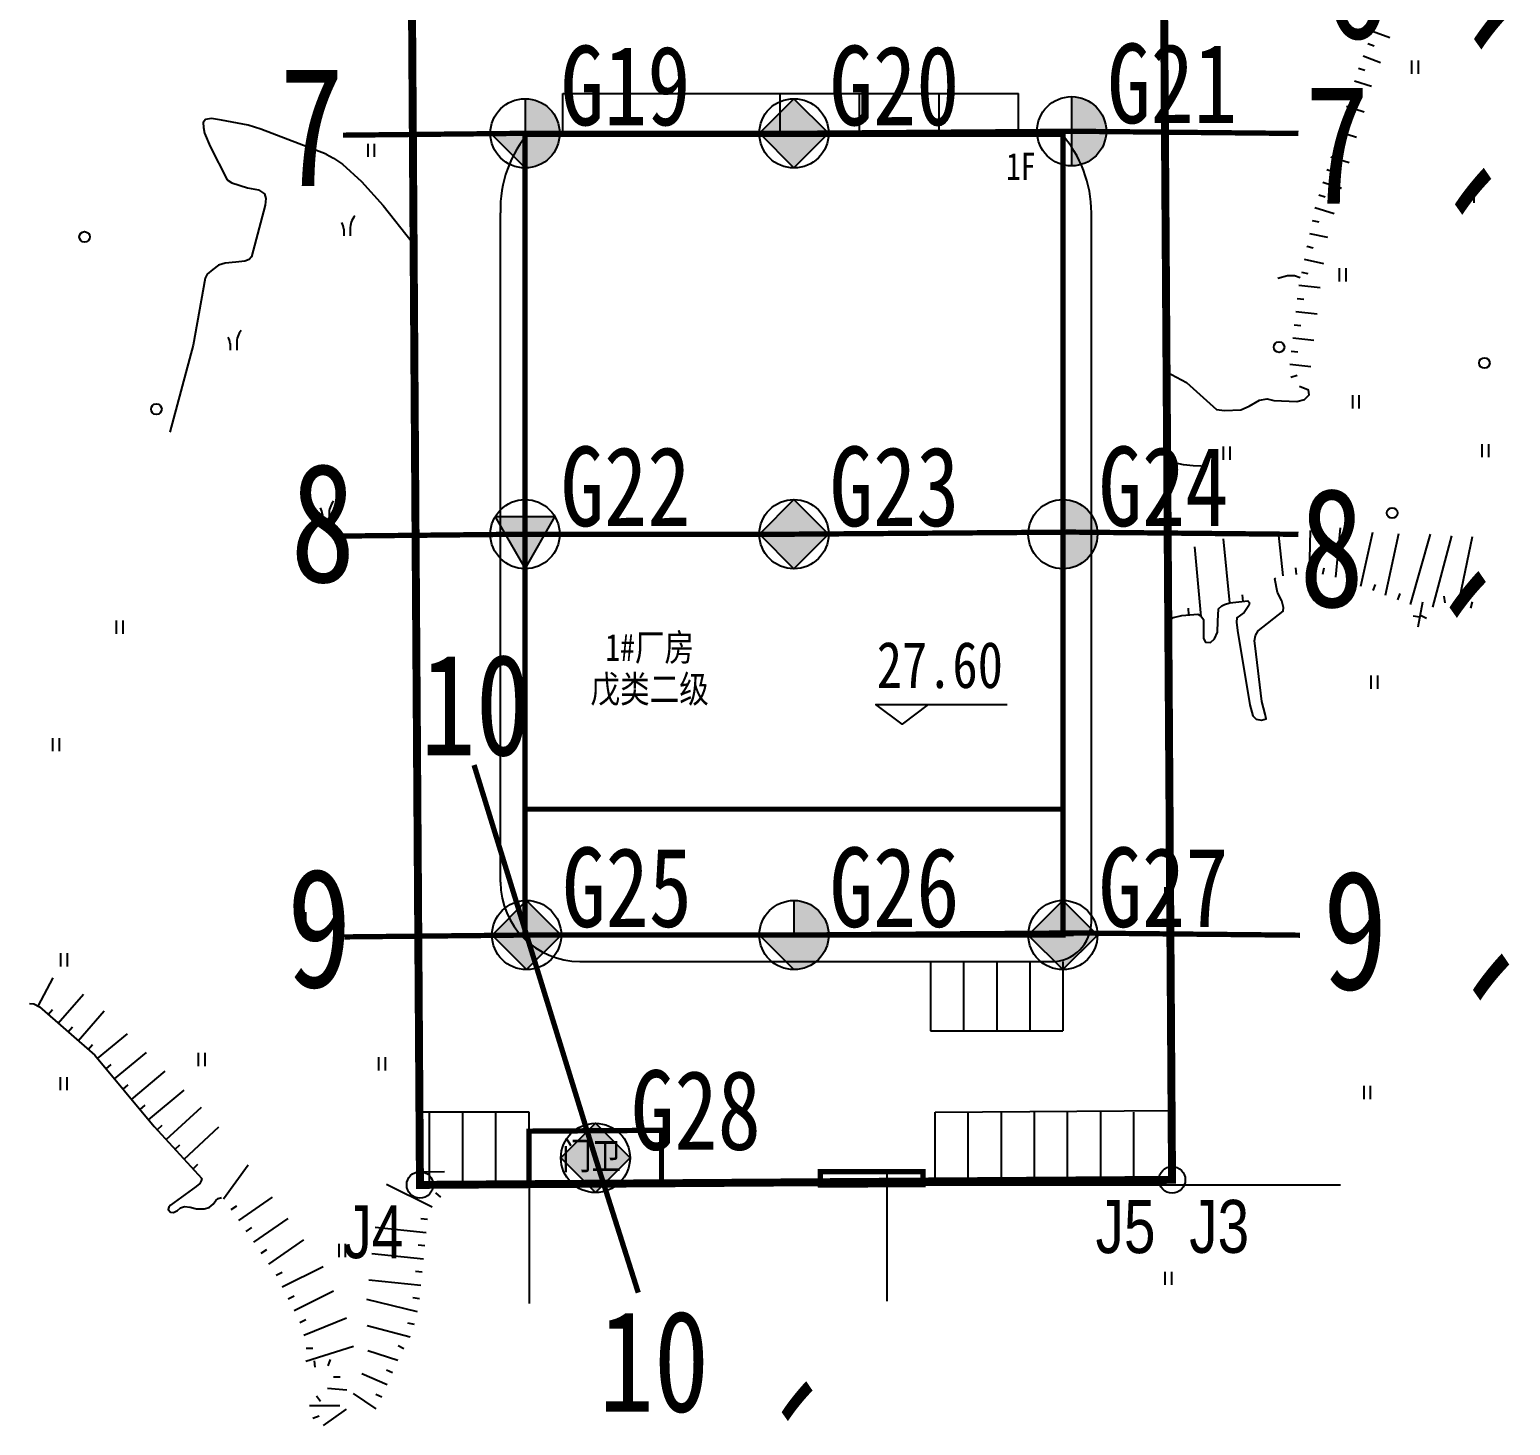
# Model space of a CAD drawing. Extents: x 2025205 to 2402328, y -557483 to 329036.
# Drawn here: x 2334497 to 2345674, y 286322 to 296854 of the extents above; entities that cross this region are included whole.
import ezdxf
from ezdxf.enums import TextEntityAlignment as Align

# ---------------------------------------------------------------- set-up
doc = ezdxf.new("R2010")
doc.units = 0
doc.header["$LTSCALE"] = 1500
doc.header["$MEASUREMENT"] = 0
doc.linetypes.add('DASH', pattern=[0.35, 0.25, -0.1])
for name, color, linetype in [('AXIS', 3, 'Continuous'), ('DMTZ', 3, 'Continuous'), ('DXT', 252, 'Continuous'), ('GH1', 7, 'Continuous'), ('JZD', 1, 'Continuous'), ('JZP', 1, 'Continuous'), ('TK', 140, 'Continuous'), ('ZBTZ', 3, 'Continuous'), ('勘探点', 1, 'Continuous')]:
    doc.layers.add(name, color=color, linetype=linetype)
doc.styles.add('-宋体', font='', dxfattribs={"width": 0.8})
doc.styles.add('DIMHT', font='simhei.ttf', dxfattribs={"width": 0.8})
doc.styles.add('DIMST', font='', dxfattribs={"width": 0.8})
doc.styles.add('仿宋体', font='FSGB2312.ttf', dxfattribs={"width": 0.8})
doc.styles.get('-宋体').set_extended_font_data('SimSun')
doc.styles.get('DIMST').set_extended_font_data('SimSun')
doc.linetypes.add('10411', pattern='A,2,[150,AAA.SHX,S=1,R=0,X=0,Y=1],2,[151,AAA.SHX,S=1,R=0,X=0,Y=3],1e-11', length=4)
doc.linetypes.add('10421', pattern='A,2,[150,AAA.SHX,S=1,R=0,X=0,Y=1],1e-11', length=2)
doc.linetypes.add('1161', pattern='A,0,[149,AAA.SHX,S=0.15,R=0,X=0,Y=0],-1.6', length=1.6)

# ---------------------------------------------------------------- blocks, each defined once
blk = doc.blocks.new('gc121')
for p, q in [((-0.5, -1), (-0.5, 1)), ((0.5, -1), (0.5, 1))]:
    blk.add_line(p, q)
blk = doc.blocks.new('gc122')
blk.add_circle((0, 0), 0.8)
blk = doc.blocks.new('gc246')
for p, q in [((-0.5, 1), (-0.5, 0)), ((0.5, 1), (0.5, 0))]:
    blk.add_line(p, q)
for centre, radius, start, end in [((3.4, 1.11), 2.91, 139.3312, 182.0887), ((-2.94, 0.81), 2.45, 4.3743, 29.0242)]:
    blk.add_arc(centre, radius, start, end)
blk = doc.blocks.new('GC0000')
at = {"linetype": 'Continuous'}
blk.add_point((0, 0), dxfattribs=at)
blk = doc.blocks.new('室内标高')
at = {"color": 0, "linetype": 'Continuous'}
blk.add_lwpolyline([(0.566, 0.425), (0, 0), (-0.566, 0.425), (2.266, 0.425)], dxfattribs=at)
at = {"color": 0, "linetype": 'Continuous', "style": 'DIMHT', "width": 0.8}
blk.add_attdef('标高', text='', height=1, dxfattribs=at).set_placement((0.815, 0.779), align=Align.CENTER)

msp = doc.modelspace()

# ---------------------------------------------------------------- hatches: boundary and pattern name
at = {"layer": '勘探点', "ltscale": 0.01}
for points in [[(2338497.3, 296071.9, 0.4142136), (2338236.2, 296333), (2338236.2, 296071.9), (2337975.1, 296071.9), (2338236.2, 295810.8, 0.4142136)], [(2340266.2, 296333), (2340005.1, 296071.9), (2340266.2, 295810.8), (2340527.3, 296071.9)], [(2342623, 296087.6, 0.4142136), (2342361.9, 296348.7), (2342361.9, 295826.4, 0.4142136)], [(2340266.2, 293308), (2340005.1, 293046.9), (2340266.2, 292785.8), (2340527.3, 293046.9)], [(2342557.3, 293046.9, 0.4142136), (2342296.2, 293308), (2342296.2, 292785.8, 0.4142136)], [(2338462.4, 293177.4), (2338010.1, 293177.4), (2338236.2, 292785.8)], [(2338248, 290283), (2337986.9, 290021.9), (2338248, 289760.8), (2338509.2, 290021.9)], [(2340527.3, 290021.9, 0.4142136), (2340266.2, 290283), (2340266.2, 290021.9), (2340005.1, 290021.9), (2340266.2, 289760.8, 0.4142136)], [(2342296.2, 290283), (2342035.1, 290021.9), (2342296.2, 289760.8), (2342557.3, 290021.9)], [(2338506.5, 288340), (2338767.6, 288078.9), (2339028.7, 288340), (2338767.6, 288601.2)]]:
    msp.add_hatch(color=256, dxfattribs=at).paths.add_polyline_path(points)

# ---------------------------------------------------------------- linework, layer by layer
at = {"ltscale": 0.01}
for p, q in [((2338266.2, 288686.3), (2337439.5, 288686.3)), ((2337516.2, 288136.3), (2337516.2, 288686.3)), ((2337766.2, 288136.3), (2337766.2, 288686.3)), ((2338016.2, 288136.3), (2338016.2, 288686.3)), ((2338266.2, 288136.3), (2338266.2, 288686.3)), ((2341331.9, 288686.3), (2343116.4, 288698.4)), ((2338266.2, 288141.8), (2338266.2, 287241.8))]:
    msp.add_line(p, q, dxfattribs=at)
at = {"layer": 'AXIS', "ltscale": 5}
msp.add_line((2337442.5, 288236.3), (2337629.2, 288237.5), dxfattribs=at)
at = {"layer": 'DMTZ', "linetype": 'Continuous'}
for p, q in [((2344597.7, 296749.8), (2344644.5, 296732.2)), ((2344632.9, 296843.4), (2344764.2, 296794.1)), ((2344562.6, 296656.1), (2344692.7, 296607.3)), ((2344527.7, 296562.4), (2344575.4, 296547.5)), ((2344497.7, 296467), (2344626.6, 296426.6)), ((2344467.8, 296371.6), (2344515.5, 296356.6)), ((2344437.9, 296276.2), (2344570, 296234.7)), ((2344378, 296085.4), (2344513.4, 296042.9)), ((2344408, 296180.8), (2344455.7, 296165.8)), ((2344348.1, 295989.9), (2344395.8, 295975)), ((2344318.2, 295894.5), (2344456.8, 295851)), ((2344288.3, 295799.1), (2344336, 295784.1)), ((2343340.9, 292425.2), (2343293, 292951.8)), ((2343247.6, 292437.9), (2343243.3, 292487.8)), ((2335730, 288258.1), (2335766.8, 288292)), ((2337535.3, 287967.4), (2337189.6, 288140.2)), ((2337600, 288043), (2337563.3, 288077)), ((2337480.3, 287675.8), (2337430.5, 287680.9)), ((2337459.7, 287476.9), (2337410, 287482)), ((2336447.8, 287277.3), (2336492.5, 287299.7)), ((2337439.2, 287277.9), (2337389.4, 287283.1)), ((2336745.1, 286603.1), (2336891.8, 286591.2)), ((2336608.5, 286471.7), (2336838.5, 286471.7)), ((2336663.4, 286545.7), (2336691.7, 286504.5)), ((2337111.6, 286446.8), (2336942.2, 286562.6)), ((2337156.4, 286535.7), (2337110.5, 286555.5)), ((2336634.5, 286375.7), (2336681.4, 286392.9)), ((2336715.5, 286321.8), (2336889.6, 286444.6))]:
    msp.add_line(p, q, dxfattribs=at)
at = {"layer": 'DMTZ', "linetype": 'Continuous', "flags": 128}
msp.add_lwpolyline([(2343075.5, 292360.4), (2343102, 292398.8), (2343132, 292418.3), (2343193.5, 292433.3), (2343315, 292443.8), (2343336, 292431.8), (2343357, 292403.3), (2343357.1, 292401.5)], dxfattribs=at)
at = {"layer": 'DXT', "color": 252, "linetype": 'Continuous'}
for p, q in [((2344258.3, 295703.7), (2344400.2, 295659.2)), ((2344228.4, 295608.3), (2344276.1, 295593.3)), ((2344177.8, 295415), (2344226.8, 295404.8)), ((2344198.5, 295512.9), (2344343.6, 295467.3)), ((2344157.4, 295317.1), (2344292.9, 295288.8)), ((2344136.9, 295219.2), (2344185.9, 295209)), ((2344116.5, 295121.4), (2344263, 295090.8)), ((2344096.1, 295023.5), (2344145, 295013.2)), ((2344075.9, 294925.5), (2344238.1, 294907.3)), ((2344064.7, 294826.2), (2344114.4, 294820.6)), ((2344042.4, 294627.4), (2344092.1, 294621.8)), ((2344053.6, 294726.8), (2344214.7, 294708.7)), ((2344031.3, 294528), (2344191.3, 294510.1)), ((2344020.1, 294428.7), (2344069.8, 294423.1)), ((2344009, 294329.3), (2344167.8, 294311.4)), ((2344015.6, 294230.9), (2344063.2, 294246.2)), ((2343959.3, 292731.6), (2343924.3, 293062.9)), ((2344158.3, 292749.1), (2344165.7, 293075.8)), ((2344355.5, 292722.8), (2344392.6, 293094.6)), ((2344543.9, 292655.5), (2344636, 293062.5)), ((2343556.3, 292529.4), (2343508.7, 293010.9)), ((2344731.4, 292586.2), (2344831.3, 293052.9)), ((2344919, 292516.8), (2345071.5, 293046.5)), ((2345089.5, 292496.1), (2345231.6, 293033.7)), ((2345278.4, 292508.8), (2345387.7, 293028.6)), ((2344058.7, 292742.1), (2344053.5, 292791.8)), ((2344258.1, 292744.5), (2344267, 292793.7)), ((2344450.1, 292690.2), (2344467.4, 292737.1)), ((2344637.7, 292620.9), (2344655, 292667.7)), ((2343655.8, 292539.2), (2343650.9, 292589)), ((2344825.2, 292551.5), (2344842.6, 292598.4)), ((2344977.3, 292346.6), (2345013.5, 292536.8)), ((2345180.5, 292529.2), (2345174, 292578.8)), ((2345376.3, 292488.2), (2345386.6, 292537.2)), ((2344940.4, 292430.7), (2344989.7, 292422.4)), ((2345040.3, 292410.7), (2344995.3, 292432.6)), ((2334560.5, 289485.6), (2334675.3, 289699.9)), ((2334712.7, 289356.3), (2334903.7, 289574.8)), ((2334637.4, 289422.2), (2334670.3, 289459.8)), ((2334863.3, 289224.7), (2335060.7, 289450.5)), ((2334788, 289290.5), (2334820.9, 289328.2)), ((2335010.1, 289089.4), (2335235.5, 289277.1)), ((2334938.6, 289158.9), (2334971.5, 289196.5)), ((2335074.1, 289012.5), (2335112.5, 289044.5)), ((2335138.1, 288935.7), (2335378, 289135.6)), ((2335266.1, 288782), (2335520.6, 288994)), ((2335202.1, 288858.9), (2335240.5, 288890.9)), ((2335394.1, 288628.3), (2335663.2, 288852.5)), ((2335330.1, 288705.2), (2335368.5, 288737.2)), ((2335527, 288478.9), (2335793, 288723.6)), ((2335459.3, 288552.6), (2335496.1, 288586.4)), ((2335662.3, 288331.7), (2335925.8, 288574)), ((2335594.6, 288405.3), (2335631.5, 288439.2)), ((2335959.5, 288031.1), (2336145.8, 288287.3)), ((2336075.2, 287868.3), (2336331.1, 288044.5)), ((2336018.5, 287950.6), (2336059.7, 287979)), ((2336132, 287785.9), (2336173.2, 287814.3)), ((2336188.7, 287703.6), (2336449.4, 287883.2)), ((2337490.5, 287775.3), (2337103.8, 287815.2)), ((2337500.5, 287874.8), (2337450.7, 287879.3)), ((2336302.2, 287538.9), (2336567.8, 287721.9)), ((2336245.5, 287621.2), (2336286.6, 287649.6)), ((2337470, 287576.3), (2337080.7, 287616.5)), ((2336358.1, 287456.1), (2336402.8, 287478.5)), ((2336403, 287366.7), (2336712, 287521.8)), ((2337449.4, 287377.4), (2337057.7, 287417.9)), ((2336492.7, 287187.9), (2336790.8, 287337.5)), ((2337424.8, 287179.2), (2337040.9, 287272.8)), ((2336537.6, 287098.6), (2336582.3, 287121)), ((2336566.9, 287003.6), (2336887.7, 287134.1)), ((2337368.4, 286988.2), (2337045, 287071.9)), ((2337401.1, 287082), (2337352.5, 287093.9)), ((2336582.6, 286805.9), (2336942.5, 286919.8)), ((2337322.6, 286899.4), (2337278.1, 286922.3)), ((2336584.5, 286905.6), (2336634.5, 286905.6)), ((2336652, 286760.4), (2336646.3, 286810)), ((2336749.7, 286770.7), (2336768.6, 286817.9)), ((2337276.7, 286810.5), (2337049.3, 286883.1)), ((2337196.1, 286627.5), (2337004.1, 286710.4)), ((2337235.7, 286719.3), (2337189.8, 286739.1)), ((2336791.5, 286688.5), (2336841.5, 286688.5))]:
    msp.add_line(p, q, dxfattribs=at)
at = {"layer": 'DXT', "color": 252, "linetype": '1161', "flags": 128}
for points, elevation in [([(2336734.3, 295913.8), (2336242.4, 296104.1), (2336146.4, 296132.6), (2335945.4, 296171.6), (2335868.9, 296183.6), (2335825.4, 296176.1), (2335807.4, 296153.6), (2335808.9, 296116.1), (2335817.9, 296072.6), (2335859.9, 295973.6), (2335988.9, 295721.6), (2336021.9, 295699.1), (2336140.4, 295661.6), (2336224.4, 295645.1), (2336269.4, 295615.1), (2336279.9, 295579.1), (2336273.9, 295529.6), (2336171.9, 295141.1), (2336153.9, 295120.1), (2336122.4, 295108.1), (2336053.4, 295100.6), (2335972.4, 295093.1), (2335921.4, 295078.1), (2335880.9, 295043.6), (2335835.9, 295009.1), (2335820.9, 294979.1), (2335730.9, 294473.6), (2335555.1, 293815.8)], 1505.5), ([(2344087.4, 294981.9), (2344044.4, 294996.2), (2343991.6, 294996.2), (2343919.4, 294976.4)], 1369.5), ([(2343078.6, 294271.1), (2343229.1, 294192.2), (2343454.7, 293987.4), (2343517.1, 293979.4), (2343640.3, 293984.2), (2343701.1, 294013), (2343781.1, 294059.4), (2343838.7, 294069), (2343888.3, 294056.2), (2344062.7, 294048.2), (2344120.3, 294064.2), (2344155.5, 294097.8), (2344150.7, 294134.6), (2344082.1, 294160.8)], 1540.8)]:
    msp.add_lwpolyline(points, dxfattribs=dict(at, elevation=elevation))
at = {"layer": 'DXT', "color": 252, "linetype": '10421', "flags": 128}
for points, elevation in [([(2336734.3, 295913.8), (2336791.4, 295884.8), (2336858.9, 295839.8), (2337001.4, 295709.3), (2337166.4, 295527.8), (2337385.4, 295251.8), (2337394.9, 295247.3)], 1523.5), ([(2343385.3, 293557.9), (2343337.8, 293559.5), (2343279.3, 293562.5), (2343205.8, 293571.5), (2343148.8, 293583.5), (2343083, 293614.9)], 1566.7)]:
    msp.add_lwpolyline(points, dxfattribs=dict(at, elevation=elevation))
at = {"layer": 'DXT', "color": 252, "linetype": '10411', "flags": 128}
for points in [[(2343693.8, 292540.2), (2343703.5, 292529.3), (2343700.5, 292509.8), (2343664.5, 292455.8), (2343609, 292416.8), (2343606, 292382.3), (2343613.5, 292320.8), (2343708, 291759.8), (2343729, 291675.8), (2343756, 291651.8), (2343795, 291642.8), (2343831, 291653.3), (2343823.5, 291687.8), (2343796.5, 291783.8), (2343747, 292203.8), (2343742.5, 292242.8), (2343750, 292281.8), (2343769.5, 292317.8), (2343958.5, 292464.8), (2343961.5, 292494.8), (2343948, 292542.8), (2343916.5, 292607.3), (2343897, 292710.8), (2343902.4, 292714.9)], [(2343357.1, 292401.5), (2343358.5, 292356.8), (2343358.5, 292305.8), (2343358.5, 292260.8), (2343373.5, 292232.3), (2343411, 292230.8), (2343439.5, 292257.8), (2343462, 292307.3), (2343465, 292391.3), (2343469.5, 292482.8)], [(2335796.8, 288184.3), (2335792.5, 288167.3), (2335782, 288146.3), (2335753.5, 288125.3), (2335560, 287984.3), (2335548, 287969.3), (2335543.5, 287951.3), (2335560, 287931.8), (2335584, 287928.8), (2335612.5, 287943.8), (2335635, 287963.3), (2335665, 287973.8), (2335708.5, 287967.8), (2335756.5, 287955.8), (2335815, 287955.8), (2335852.5, 287964.8), (2335881, 287990.3), (2335903.5, 288018.8), (2335920, 288033.8), (2335944.9, 288041.1)]]:
    msp.add_lwpolyline(points, dxfattribs=at)
at = {"layer": 'DXT', "color": 252, "linetype": 'Continuous', "flags": 128}
for points in [[(2343469.5, 292482.8), (2343495, 292505.3), (2343516, 292515.8), (2343555, 292529.3), (2343691.5, 292542.8), (2343693.8, 292540.2)], [(2334496.8, 289505.1), (2334529.5, 289502.3), (2334571.5, 289479.8), (2334988.5, 289115.3), (2335437, 288576.8), (2335797, 288185.3), (2335796.8, 288184.3)]]:
    msp.add_lwpolyline(points, dxfattribs=at)
at = {"layer": 'GH1', "linetype": 'Continuous', "ltscale": 0.01}
for p, q in [((2337279.6, 312254.1), (2337443.2, 288136.3)), ((2338521.8, 296371.9), (2341961.8, 296371.9)), ((2338521.8, 296051.8), (2338521.8, 296371.9)), ((2340161.8, 296051.8), (2340161.8, 296371.9)), ((2340761.8, 296051.8), (2340761.8, 296371.9)), ((2341361.8, 296051.8), (2341361.8, 296371.9)), ((2341961.8, 296051.8), (2341961.8, 296371.9)), ((2338236.2, 296051.8), (2342299.2, 296051.8)), ((2338050.9, 290421.9), (2338050.9, 295471.9)), ((2342510.9, 290121.9), (2342510.9, 295471.9)), ((2338650.9, 289821.9), (2342210.9, 289821.9)), ((2341296.2, 289821.9), (2341296.2, 289298.8)), ((2341296.2, 289821.9), (2341296.2, 289298.8)), ((2341546.2, 289821.9), (2341546.2, 289298.8)), ((2341546.2, 289821.9), (2341546.2, 289298.8)), ((2341546.2, 289821.9), (2341546.2, 289298.8)), ((2341796.2, 289821.9), (2341796.2, 289298.8)), ((2341796.2, 289821.9), (2341796.2, 289298.8)), ((2341796.2, 289821.9), (2341796.2, 289298.8)), ((2342046.2, 289821.9), (2342046.2, 289298.8)), ((2342046.2, 289821.9), (2342046.2, 289298.8)), ((2342296.2, 289821.9), (2342296.2, 289298.8)), ((2342296.2, 289821.9), (2342296.2, 289298.8)), ((2341296.2, 289298.8), (2342296.2, 289298.8)), ((2341331.9, 288136.3), (2341331.9, 288686.3)), ((2341581.9, 288136.3), (2341581.9, 288686.3)), ((2341831.9, 288136.3), (2341831.9, 288686.3)), ((2342081.9, 288136.3), (2342081.9, 288686.3)), ((2342331.9, 288136.3), (2342331.9, 288686.3)), ((2342581.9, 288132.9), (2342581.9, 288686.3)), ((2342831.9, 288132.9), (2342831.9, 288686.3)), ((2339266.2, 288548.6), (2339266.2, 288148.6)), ((2340966.2, 288236.3), (2340966.2, 287260.1)), ((2337443.2, 288136.3), (2344390.9, 288136.3))]:
    msp.add_line(p, q, dxfattribs=at)
at = {"layer": 'GH1', "color": 1, "linetype": 'Continuous', "ltscale": 0.01}
msp.add_line((2342375, 290017.3), (2338725, 290017.3), dxfattribs=at)
at = {"layer": 'GH1', "linetype": 'Continuous', "ltscale": 0.01, "const_width": 40, "flags": 128}
for points in [[(2338236.2, 296071.9), (2342296.2, 296071.9), (2342296.2, 290021.9), (2338236.2, 290021.9)], [(2338266.2, 288541.9), (2339266.2, 288548.6), (2339266.2, 288148.6), (2338266.2, 288141.8)], [(2340465.6, 288236.3), (2341240.3, 288236.3), (2341241, 288137.5), (2340466.2, 288136.3)]]:
    msp.add_lwpolyline(points, close=True, dxfattribs=at)
msp.add_lwpolyline([(2338256.2, 290971.9), (2342296.2, 290971.9)], dxfattribs=at)
at = {"layer": 'GH1', "linetype": 'Continuous', "ltscale": 0.01}
for centre, radius, start, end in [((2338932, 295500.5), 881.5, 138.32072, 181.85812), ((2341610.9, 295471.9), 900, 0, 41.81031), ((2338650.9, 290421.9), 600, 180, 270), ((2342210.9, 290121.9), 300, 270, 0)]:
    msp.add_arc(centre, radius, start, end, dxfattribs=at)
at = {"layer": 'JZD', "linetype": 'DASH', "ltscale": 8, "const_width": 60, "flags": 128}
msp.add_lwpolyline([(2337279.6, 312254.1), (2342964.9, 311033.9), (2343120, 288174.8), (2337443.2, 288136.3)], close=True, dxfattribs=at)
at = {"layer": 'JZP', "color": 7, "linetype": 'Continuous'}
for centre in [(2343120, 288174.8), (2337443.2, 288136.3), (2337443.2, 288136.3)]:
    msp.add_circle(centre, 100, dxfattribs=at)
at = {"layer": '勘探点', "ltscale": 0.01, "flags": 128}
for points in [[(2338236.2, 296333), (2338236.2, 296071.9), (2337975.1, 296071.9), (2338236.2, 295810.8)], [(2340266.2, 296333), (2340005.1, 296071.9), (2340266.2, 295810.8), (2340527.3, 296071.9), (2340266.2, 296333)], [(2342361.9, 296348.7), (2342361.9, 295826.4)], [(2340266.2, 293308), (2340005.1, 293046.9), (2340266.2, 292785.8), (2340527.3, 293046.9), (2340266.2, 293308)], [(2342296.2, 293308), (2342296.2, 292785.8)], [(2338248, 290283), (2337986.9, 290021.9), (2338248, 289760.8), (2338509.2, 290021.9), (2338248, 290283)], [(2340266.2, 290283), (2340266.2, 290021.9), (2340005.1, 290021.9), (2340266.2, 289760.8)], [(2342296.2, 290283), (2342035.1, 290021.9), (2342296.2, 289760.8), (2342557.3, 290021.9), (2342296.2, 290283)], [(2338767.6, 288601.2), (2338506.5, 288340), (2338767.6, 288078.9), (2339028.7, 288340), (2338767.6, 288601.2)]]:
    msp.add_lwpolyline(points, dxfattribs=at)
at = {"layer": '勘探点', "color": 5, "linetype": 'DASH', "ltscale": 5, "const_width": 40, "flags": 128}
for points in [[(2336861.5, 296057.9), (2338236.2, 296071.9), (2340266.2, 296071.9), (2342361.9, 296087.6), (2344074.3, 296070.8)], [(2336861.5, 293032.9), (2338236.2, 293046.9), (2340266.2, 293046.9), (2342361.9, 293062.6), (2344074.3, 293045.8)], [(2337851.5, 291304.8), (2338248, 290021.9), (2338767.6, 288340), (2339090.8, 287323.3)], [(2336873.3, 290007.9), (2338248, 290021.9), (2340278, 290021.9), (2342373.7, 290037.6), (2344086.1, 290020.8)]]:
    msp.add_lwpolyline(points, dxfattribs=at)
at = {"layer": '勘探点', "ltscale": 0.01, "flags": 128}
msp.add_lwpolyline([(2338236.2, 292785.8), (2338462.4, 293177.4), (2338010.1, 293177.4)], close=True, dxfattribs=at)
at = {"layer": '勘探点', "ltscale": 0.01}
for centre in [(2338236.2, 296071.9), (2338236.2, 296071.9), (2340266.2, 296071.9), (2340266.2, 296071.9), (2342361.9, 296087.6), (2342361.9, 296087.6), (2338236.2, 293046.9), (2338236.2, 293046.9), (2340266.2, 293046.9), (2340266.2, 293046.9), (2342296.2, 293046.9), (2342296.2, 293046.9), (2338248, 290021.9), (2338248, 290021.9), (2340266.2, 290021.9), (2340266.2, 290021.9), (2342296.2, 290021.9), (2342296.2, 290021.9), (2338767.6, 288340), (2338767.6, 288340)]:
    msp.add_circle(centre, 261.1, dxfattribs=at)

# ---------------------------------------------------------------- block references
at = {"layer": 'DXT', "color": 252, "linetype": 'Continuous', "xscale": 50, "yscale": 50, "zscale": 50}
for name, p in [('gc121', (2345375, 295597.1)), ('gc121', (2344409.4, 295003.3)), ('gc121', (2344508.4, 294046.5)), ('gc121', (2344203.1, 293144.6)), ('gc122', (2344781.2, 293207)), ('gc121', (2344648.7, 291929.9)), ('gc121', (2335795.6, 289083.3)), ('gc121', (2334755.4, 288900.5))]:
    msp.add_blockref(name, p, dxfattribs=at)
at = {"layer": 'JZD', "color": 7, "linetype": 'Continuous', "xscale": 100, "yscale": 100, "zscale": 100}
for p in [(2343120, 288174.8), (2343120, 288174.8), (2337443, 288136.3), (2337443, 288136.3)]:
    msp.add_blockref('GC0000', p, dxfattribs=at)
at = {"layer": 'ZBTZ', "linetype": 'Continuous', "xscale": 50, "yscale": 50, "zscale": 50}
for name, p in [('gc121', (2344954.1, 296570.4)), ('gc121', (2337076.1, 295943.6)), ('gc246', (2336892.4, 295298.5)), ('gc122', (2334911.7, 295290.3)), ('gc246', (2336035, 294434.7)), ('gc122', (2343927.6, 294458.7)), ('gc122', (2345477.7, 294338.8)), ('gc122', (2335453.7, 293990.1)), ('gc121', (2343534.5, 293657.5)), ('gc121', (2345486.1, 293677.4)), ('gc246', (2336732.1, 293145.9)), ('gc121', (2335178.8, 292344.4)), ('gc121', (2334697.3, 291458.8)), ('gc121', (2343094, 290333.6)), ('gc121', (2336556.8, 290144.3)), ('gc121', (2334757.3, 289835.5)), ('gc121', (2337157.7, 289049.9)), ('gc121', (2344594, 288833.6)), ('gc121', (2336857.2, 287641.9)), ('gc121', (2343094, 287431.3))]:
    msp.add_blockref(name, p, dxfattribs=at)
at = {"layer": '勘探点', "color": 5, "xscale": 350, "yscale": 350, "zscale": 350}
msp.add_blockref('室内标高', (2341081.9, 291613.4), dxfattribs=at).add_auto_attribs({'标高': '27.60'})

# ---------------------------------------------------------------- texts
at = {"layer": 'JZP', "color": 7, "linetype": 'Continuous', "style": '仿宋体', "width": 0.8}
for s, p in [('J4', (2337092, 287780.3)), ('J5', (2342768.8, 287818.8)), ('J3', (2343475.9, 287823.6))]:
    msp.add_text(s, height=400, dxfattribs=at).set_placement(p, align=Align.MIDDLE)
at = {"layer": 'TK', "linetype": 'Continuous', "style": '-宋体', "width": 0.8}
for s, p in [('1F', (2341978.3, 295822.7)), ('1#厂房', (2339177, 292196.7)), ('戊类二级', (2339177, 291880)), ('门卫', (2338738.7, 288359.1))]:
    msp.add_text(s, height=204.69, dxfattribs=at).set_placement(p, align=Align.MIDDLE)
at = {"layer": '勘探点', "ltscale": 0.01, "attachment_point": 1, "style": 'DIMST'}
for s, insert, char_height, width in [('{\\f@FangSong_GB2312|b0|i0|c134|p49;6、}', (2344264.7, 297687.3), 900, 15415.2), ('{\\f@FangSong_GB2312|b0|i0|c134|p49;G21}', (2342631.2, 296748.6), 600, 10276.8), ('{\\f@FangSong_GB2312|b0|i0|c134|p49;G19}', (2338505.5, 296732.9), 600, 10276.8), ('{\\f@FangSong_GB2312|b0|i0|c134|p49;G20}', (2340535.5, 296732.9), 600, 10276.8), ('{\\f@FangSong_GB2312|b0|i0|c134|p49;7}', (2336379.8, 296574.8), 900, 15415.2), ('{\\f@FangSong_GB2312|b0|i0|c134|p49;7、}', (2344120.7, 296440.1), 900, 15415.2), ('{\\f@FangSong_GB2312|b0|i0|c134|p49;G22}', (2338505.5, 293707.9), 600, 10276.8), ('{\\f@FangSong_GB2312|b0|i0|c134|p49;G23}', (2340535.5, 293707.9), 600, 10276.8), ('{\\f@FangSong_GB2312|b0|i0|c134|p49;G24}', (2342565.5, 293707.9), 600, 10276.8), ('{\\f@FangSong_GB2312|b0|i0|c134|p49;8}', (2336465.5, 293585.5), 900, 15415.2), ('{\\f@FangSong_GB2312|b0|i0|c134|p49;8、}', (2344080.1, 293398.1), 900, 15415.2), ('{\\f@FangSong_GB2312|b0|i0|c134|p49;10}', (2337447.8, 292143.5), 765, 13102.92), ('{\\f@FangSong_GB2312|b0|i0|c134|p49;G25}', (2338517.3, 290682.9), 600, 10276.8), ('{\\f@FangSong_GB2312|b0|i0|c134|p49;G26}', (2340535.5, 290682.9), 600, 10276.8), ('{\\f@FangSong_GB2312|b0|i0|c134|p49;G27}', (2342565.5, 290682.9), 600, 10276.8), ('{\\f@FangSong_GB2312|b0|i0|c134|p49;9}', (2336438, 290527.7), 900, 15415.2), ('{\\f@FangSong_GB2312|b0|i0|c134|p49;9、}', (2344256.7, 290511.4), 900, 15415.2), ('{\\f@FangSong_GB2312|b0|i0|c134|p49;G28}', (2339036.9, 289001.1), 600, 10276.8), ('{\\f@FangSong_GB2312|b0|i0|c134|p49;10、}', (2338792.7, 287189.7), 765, 13102.92)]:
    msp.add_mtext(s, dxfattribs=dict(at, insert=insert, char_height=char_height, width=width))

doc.saveas('drawing.dxf')
